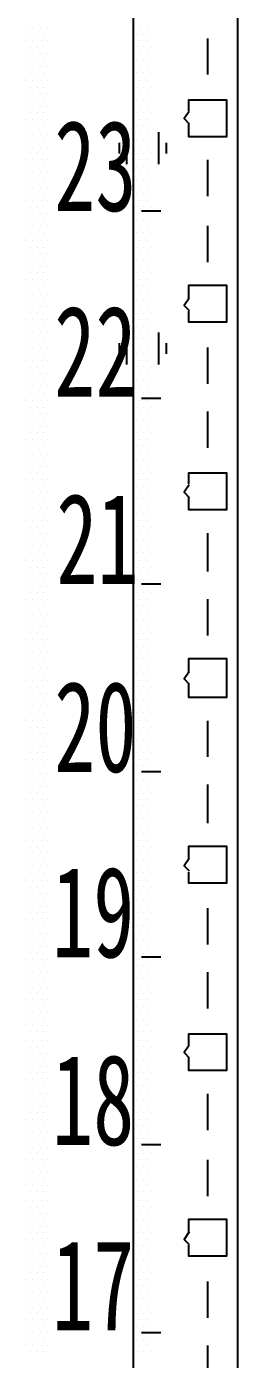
# Model space of a CAD drawing. Header units: metres. Extents: x 17 to 1264, y 17 to 859.
# Drawn here: x 160.3 to 174.5, y 298.6 to 388.6 of the extents above; entities that cross this region are included whole.
import ezdxf

# ---------------------------------------------------------------- set-up
doc = ezdxf.new("R2010")
doc.units = ezdxf.units.M
for name, color, linetype in [('LINES', 7, 'Continuous'), ('POLYLINES', 4, 'Continuous'), ('TEXTS', 3, 'Continuous')]:
    doc.layers.add(name, color=color, linetype=linetype)

msp = doc.modelspace()

# ---------------------------------------------------------------- linework, layer by layer
at = {"layer": 'LINES'}
for p, q in [((160.27, 388.51), (160.27, 388.51)), ((160.55, 388.08), (160.55, 388.08)), ((160.7, 388.51), (160.7, 388.51)), ((160.99, 388.08), (160.99, 388.08)), ((161.27, 388.51), (161.27, 388.51)), ((161.42, 388.08), (161.42, 388.08)), ((161.71, 388.51), (161.71, 388.51)), ((167.47, 388.51), (167.47, 388.51)), ((167.75, 388.08), (167.75, 388.08)), ((167.9, 388.51), (167.9, 388.51)), ((168.19, 388.08), (168.19, 388.08)), ((168.47, 388.51), (168.47, 388.51)), ((168.62, 388.08), (168.62, 388.08)), ((160.27, 387.65), (160.27, 387.65)), ((160.55, 387.22), (160.55, 387.22)), ((160.7, 387.65), (160.7, 387.65)), ((160.99, 387.22), (160.99, 387.22)), ((161.27, 387.65), (161.27, 387.65)), ((161.42, 387.22), (161.42, 387.22)), ((161.71, 387.65), (161.71, 387.65)), ((167.47, 387.65), (167.47, 387.65)), ((167.75, 387.22), (167.75, 387.22)), ((167.9, 387.65), (167.9, 387.65)), ((168.19, 387.22), (168.19, 387.22)), ((168.47, 387.65), (168.47, 387.65)), ((168.62, 387.22), (168.62, 387.22)), ((172.51, 387.79), (172.51, 385.34)), ((160.27, 386.78), (160.27, 386.78)), ((160.55, 386.35), (160.55, 386.35)), ((160.7, 386.78), (160.7, 386.78)), ((160.99, 386.35), (160.99, 386.35)), ((161.27, 386.78), (161.27, 386.78)), ((161.42, 386.35), (161.42, 386.35)), ((161.71, 386.78), (161.71, 386.78)), ((167.47, 386.78), (167.47, 386.78)), ((167.75, 386.35), (167.75, 386.35)), ((167.9, 386.78), (167.9, 386.78)), ((168.19, 386.35), (168.19, 386.35)), ((168.47, 386.78), (168.47, 386.78)), ((168.62, 386.35), (168.62, 386.35)), ((160.27, 385.92), (160.27, 385.92)), ((160.55, 385.49), (160.55, 385.49)), ((160.7, 385.92), (160.7, 385.92)), ((160.99, 385.49), (160.99, 385.49)), ((161.27, 385.92), (161.27, 385.92)), ((161.42, 385.49), (161.42, 385.49)), ((161.71, 385.92), (161.71, 385.92)), ((167.47, 385.92), (167.47, 385.92)), ((167.75, 385.49), (167.75, 385.49)), ((167.9, 385.92), (167.9, 385.92)), ((168.19, 385.49), (168.19, 385.49)), ((168.47, 385.92), (168.47, 385.92)), ((168.62, 385.49), (168.62, 385.49)), ((160.27, 384.91), (160.27, 384.91)), ((160.55, 384.48), (160.55, 384.48)), ((160.7, 384.91), (160.7, 384.91)), ((160.99, 384.48), (160.99, 384.48)), ((161.27, 384.91), (161.27, 384.91)), ((161.42, 384.48), (161.42, 384.48)), ((161.71, 384.91), (161.71, 384.91)), ((167.47, 384.91), (167.47, 384.91)), ((167.75, 384.48), (167.75, 384.48)), ((167.9, 384.91), (167.9, 384.91)), ((168.19, 384.48), (168.19, 384.48)), ((168.47, 384.91), (168.47, 384.91)), ((168.62, 384.48), (168.62, 384.48)), ((160.27, 384.05), (160.27, 384.05)), ((160.55, 383.62), (160.55, 383.62)), ((160.7, 384.05), (160.7, 384.05)), ((160.99, 383.62), (160.99, 383.62)), ((161.27, 384.05), (161.27, 384.05)), ((161.42, 383.62), (161.42, 383.62)), ((161.71, 384.05), (161.71, 384.05)), ((167.47, 384.05), (167.47, 384.05)), ((167.75, 383.62), (167.75, 383.62)), ((167.9, 384.05), (167.9, 384.05)), ((168.19, 383.62), (168.19, 383.62)), ((168.47, 384.05), (168.47, 384.05)), ((168.62, 383.62), (168.62, 383.62)), ((160.27, 383.18), (160.27, 383.18)), ((160.55, 382.75), (160.55, 382.75)), ((160.7, 383.18), (160.7, 383.18)), ((160.99, 382.75), (160.99, 382.75)), ((161.27, 383.18), (161.27, 383.18)), ((161.42, 382.75), (161.42, 382.75)), ((161.71, 383.18), (161.71, 383.18)), ((167.47, 383.18), (167.47, 383.18)), ((167.75, 382.75), (167.75, 382.75)), ((167.9, 383.18), (167.9, 383.18)), ((168.19, 382.75), (168.19, 382.75)), ((168.47, 383.18), (168.47, 383.18)), ((168.62, 382.75), (168.62, 382.75)), ((160.27, 382.32), (160.27, 382.32)), ((160.55, 381.89), (160.55, 381.89)), ((160.7, 382.32), (160.7, 382.32)), ((160.99, 381.89), (160.99, 381.89)), ((161.27, 382.32), (161.27, 382.32)), ((161.42, 381.89), (161.42, 381.89)), ((161.71, 382.32), (161.71, 382.32)), ((167.47, 382.32), (167.47, 382.32)), ((167.75, 381.89), (167.75, 381.89)), ((167.9, 382.32), (167.9, 382.32)), ((168.19, 381.89), (168.19, 381.89)), ((168.47, 382.32), (168.47, 382.32)), ((168.62, 381.89), (168.62, 381.89)), ((160.27, 381.31), (160.27, 381.31)), ((160.55, 380.88), (160.55, 380.88)), ((160.7, 381.31), (160.7, 381.31)), ((160.99, 380.88), (160.99, 380.88)), ((161.27, 381.31), (161.27, 381.31)), ((161.42, 380.88), (161.42, 380.88)), ((161.71, 381.31), (161.71, 381.31)), ((166.53, 380.74), (166.53, 380.02)), ((167.03, 381.46), (167.03, 379.3)), ((167.47, 381.31), (167.47, 381.31)), ((167.75, 380.88), (167.75, 380.88)), ((167.9, 381.31), (167.9, 381.31)), ((168.19, 380.88), (168.19, 380.88)), ((168.47, 381.31), (168.47, 381.31)), ((168.62, 380.88), (168.62, 380.88)), ((169.19, 381.46), (169.19, 379.3)), ((169.7, 380.74), (169.7, 380.02)), ((160.27, 380.45), (160.27, 380.45)), ((160.55, 380.02), (160.55, 380.02)), ((160.7, 380.45), (160.7, 380.45)), ((160.99, 380.02), (160.99, 380.02)), ((161.27, 380.45), (161.27, 380.45)), ((161.42, 380.02), (161.42, 380.02)), ((161.71, 380.45), (161.71, 380.45)), ((167.47, 380.45), (167.47, 380.45)), ((167.75, 380.02), (167.75, 380.02)), ((167.9, 380.45), (167.9, 380.45)), ((168.19, 380.02), (168.19, 380.02)), ((168.47, 380.45), (168.47, 380.45)), ((168.62, 380.02), (168.62, 380.02)), ((160.27, 379.58), (160.27, 379.58)), ((160.55, 379.15), (160.55, 379.15)), ((160.7, 379.58), (160.7, 379.58)), ((160.99, 379.15), (160.99, 379.15)), ((161.27, 379.58), (161.27, 379.58)), ((161.42, 379.15), (161.42, 379.15)), ((161.71, 379.58), (161.71, 379.58)), ((167.47, 379.58), (167.47, 379.58)), ((167.75, 379.15), (167.75, 379.15)), ((167.9, 379.58), (167.9, 379.58)), ((168.19, 379.15), (168.19, 379.15)), ((168.47, 379.58), (168.47, 379.58)), ((168.62, 379.15), (168.62, 379.15)), ((172.51, 379.58), (172.51, 377.14)), ((160.27, 378.72), (160.27, 378.72)), ((160.55, 378.29), (160.55, 378.29)), ((160.7, 378.72), (160.7, 378.72)), ((160.99, 378.29), (160.99, 378.29)), ((161.27, 378.72), (161.27, 378.72)), ((161.42, 378.29), (161.42, 378.29)), ((161.71, 378.72), (161.71, 378.72)), ((167.47, 378.72), (167.47, 378.72)), ((167.75, 378.29), (167.75, 378.29)), ((167.9, 378.72), (167.9, 378.72)), ((168.19, 378.29), (168.19, 378.29)), ((168.47, 378.72), (168.47, 378.72)), ((168.62, 378.29), (168.62, 378.29)), ((160.27, 377.71), (160.27, 377.71)), ((160.55, 377.28), (160.55, 377.28)), ((160.7, 377.71), (160.7, 377.71)), ((160.99, 377.28), (160.99, 377.28)), ((161.27, 377.71), (161.27, 377.71)), ((161.42, 377.28), (161.42, 377.28)), ((161.71, 377.71), (161.71, 377.71)), ((167.47, 377.71), (167.47, 377.71)), ((167.75, 377.28), (167.75, 377.28)), ((167.9, 377.71), (167.9, 377.71)), ((168.19, 377.28), (168.19, 377.28)), ((168.47, 377.71), (168.47, 377.71)), ((168.62, 377.28), (168.62, 377.28)), ((160.27, 376.85), (160.27, 376.85)), ((160.55, 376.42), (160.55, 376.42)), ((160.7, 376.85), (160.7, 376.85)), ((160.99, 376.42), (160.99, 376.42)), ((161.27, 376.85), (161.27, 376.85)), ((161.42, 376.42), (161.42, 376.42)), ((161.71, 376.85), (161.71, 376.85)), ((167.47, 376.85), (167.47, 376.85)), ((167.75, 376.42), (167.75, 376.42)), ((167.9, 376.85), (167.9, 376.85)), ((168.19, 376.42), (168.19, 376.42)), ((168.47, 376.85), (168.47, 376.85)), ((168.62, 376.42), (168.62, 376.42)), ((160.27, 375.98), (160.27, 375.98)), ((160.55, 375.55), (160.55, 375.55)), ((160.7, 375.98), (160.7, 375.98)), ((160.99, 375.55), (160.99, 375.55)), ((161.27, 375.98), (161.27, 375.98)), ((161.42, 375.55), (161.42, 375.55)), ((161.71, 375.98), (161.71, 375.98)), ((167.47, 375.98), (167.47, 375.98)), ((167.75, 375.55), (167.75, 375.55)), ((167.9, 375.98), (167.9, 375.98)), ((169.34, 376.13), (168.04, 376.13)), ((168.19, 375.55), (168.19, 375.55)), ((168.47, 375.98), (168.47, 375.98)), ((168.62, 375.55), (168.62, 375.55)), ((160.27, 375.12), (160.27, 375.12)), ((160.55, 374.69), (160.55, 374.69)), ((160.7, 375.12), (160.7, 375.12)), ((160.99, 374.69), (160.99, 374.69)), ((161.27, 375.12), (161.27, 375.12)), ((161.42, 374.69), (161.42, 374.69)), ((161.71, 375.12), (161.71, 375.12)), ((167.47, 375.12), (167.47, 375.12)), ((167.75, 374.69), (167.75, 374.69)), ((167.9, 375.12), (167.9, 375.12)), ((168.19, 374.69), (168.19, 374.69)), ((168.47, 375.12), (168.47, 375.12)), ((168.62, 374.69), (168.62, 374.69)), ((172.51, 375.12), (172.51, 372.67)), ((160.27, 374.11), (160.27, 374.11)), ((160.55, 373.68), (160.55, 373.68)), ((160.7, 374.11), (160.7, 374.11)), ((160.99, 373.68), (160.99, 373.68)), ((161.27, 374.11), (161.27, 374.11)), ((161.42, 373.68), (161.42, 373.68)), ((161.71, 374.11), (161.71, 374.11)), ((167.47, 374.11), (167.47, 374.11)), ((167.75, 373.68), (167.75, 373.68)), ((167.9, 374.11), (167.9, 374.11)), ((168.19, 373.68), (168.19, 373.68)), ((168.47, 374.11), (168.47, 374.11)), ((168.62, 373.68), (168.62, 373.68)), ((160.27, 373.25), (160.27, 373.25)), ((160.55, 372.82), (160.55, 372.82)), ((160.7, 373.25), (160.7, 373.25)), ((160.99, 372.82), (160.99, 372.82)), ((161.27, 373.25), (161.27, 373.25)), ((161.42, 372.82), (161.42, 372.82)), ((161.71, 373.25), (161.71, 373.25)), ((167.47, 373.25), (167.47, 373.25)), ((167.75, 372.82), (167.75, 372.82)), ((167.9, 373.25), (167.9, 373.25)), ((168.19, 372.82), (168.19, 372.82)), ((168.47, 373.25), (168.47, 373.25)), ((168.62, 372.82), (168.62, 372.82)), ((160.27, 372.38), (160.27, 372.38)), ((160.55, 371.95), (160.55, 371.95)), ((160.7, 372.38), (160.7, 372.38)), ((160.99, 371.95), (160.99, 371.95)), ((161.27, 372.38), (161.27, 372.38)), ((161.42, 371.95), (161.42, 371.95)), ((161.71, 372.38), (161.71, 372.38)), ((167.47, 372.38), (167.47, 372.38)), ((167.75, 371.95), (167.75, 371.95)), ((167.9, 372.38), (167.9, 372.38)), ((168.19, 371.95), (168.19, 371.95)), ((168.47, 372.38), (168.47, 372.38)), ((168.62, 371.95), (168.62, 371.95)), ((160.27, 371.52), (160.27, 371.52)), ((160.55, 371.09), (160.55, 371.09)), ((160.7, 371.52), (160.7, 371.52)), ((160.99, 371.09), (160.99, 371.09)), ((161.27, 371.52), (161.27, 371.52)), ((161.42, 371.09), (161.42, 371.09)), ((161.71, 371.52), (161.71, 371.52)), ((167.47, 371.52), (167.47, 371.52)), ((167.75, 371.09), (167.75, 371.09)), ((167.9, 371.52), (167.9, 371.52)), ((168.19, 371.09), (168.19, 371.09)), ((168.47, 371.52), (168.47, 371.52)), ((168.62, 371.09), (168.62, 371.09)), ((160.27, 370.51), (160.27, 370.51)), ((160.55, 370.08), (160.55, 370.08)), ((160.7, 370.51), (160.7, 370.51)), ((160.99, 370.08), (160.99, 370.08)), ((161.27, 370.51), (161.27, 370.51)), ((161.42, 370.08), (161.42, 370.08)), ((161.71, 370.51), (161.71, 370.51)), ((167.47, 370.51), (167.47, 370.51)), ((167.75, 370.08), (167.75, 370.08)), ((167.9, 370.51), (167.9, 370.51)), ((168.19, 370.08), (168.19, 370.08)), ((168.47, 370.51), (168.47, 370.51)), ((168.62, 370.08), (168.62, 370.08)), ((160.27, 369.65), (160.27, 369.65)), ((160.55, 369.22), (160.55, 369.22)), ((160.7, 369.65), (160.7, 369.65)), ((160.99, 369.22), (160.99, 369.22)), ((161.27, 369.65), (161.27, 369.65)), ((161.42, 369.22), (161.42, 369.22)), ((161.71, 369.65), (161.71, 369.65)), ((167.47, 369.65), (167.47, 369.65)), ((167.75, 369.22), (167.75, 369.22)), ((167.9, 369.65), (167.9, 369.65)), ((168.19, 369.22), (168.19, 369.22)), ((168.47, 369.65), (168.47, 369.65)), ((168.62, 369.22), (168.62, 369.22)), ((160.27, 368.78), (160.27, 368.78)), ((160.55, 368.35), (160.55, 368.35)), ((160.7, 368.78), (160.7, 368.78)), ((160.99, 368.35), (160.99, 368.35)), ((161.27, 368.78), (161.27, 368.78)), ((161.42, 368.35), (161.42, 368.35)), ((161.71, 368.78), (161.71, 368.78)), ((167.47, 368.78), (167.47, 368.78)), ((167.75, 368.35), (167.75, 368.35)), ((167.9, 368.78), (167.9, 368.78)), ((168.19, 368.35), (168.19, 368.35)), ((168.47, 368.78), (168.47, 368.78)), ((168.62, 368.35), (168.62, 368.35)), ((160.27, 367.92), (160.27, 367.92)), ((160.55, 367.49), (160.55, 367.49)), ((160.7, 367.92), (160.7, 367.92)), ((160.99, 367.49), (160.99, 367.49)), ((161.27, 367.92), (161.27, 367.92)), ((161.42, 367.49), (161.42, 367.49)), ((161.71, 367.92), (161.71, 367.92)), ((166.53, 367.2), (166.53, 366.48)), ((167.03, 367.92), (167.03, 365.76)), ((167.47, 367.92), (167.47, 367.92)), ((167.75, 367.49), (167.75, 367.49)), ((167.9, 367.92), (167.9, 367.92)), ((168.19, 367.49), (168.19, 367.49)), ((168.47, 367.92), (168.47, 367.92)), ((168.62, 367.49), (168.62, 367.49)), ((169.19, 367.92), (169.19, 365.76)), ((169.7, 367.2), (169.7, 366.48)), ((160.27, 366.91), (160.27, 366.91)), ((160.55, 366.48), (160.55, 366.48)), ((160.7, 366.91), (160.7, 366.91)), ((160.99, 366.48), (160.99, 366.48)), ((161.27, 366.91), (161.27, 366.91)), ((161.42, 366.48), (161.42, 366.48)), ((161.71, 366.91), (161.71, 366.91)), ((167.47, 366.91), (167.47, 366.91)), ((167.75, 366.48), (167.75, 366.48)), ((167.9, 366.91), (167.9, 366.91)), ((168.19, 366.48), (168.19, 366.48)), ((168.47, 366.91), (168.47, 366.91)), ((168.62, 366.48), (168.62, 366.48)), ((172.51, 366.91), (172.51, 364.46)), ((160.27, 366.05), (160.27, 366.05)), ((160.55, 365.62), (160.55, 365.62)), ((160.7, 366.05), (160.7, 366.05)), ((160.99, 365.62), (160.99, 365.62)), ((161.27, 366.05), (161.27, 366.05)), ((161.42, 365.62), (161.42, 365.62)), ((161.71, 366.05), (161.71, 366.05)), ((167.47, 366.05), (167.47, 366.05)), ((167.75, 365.62), (167.75, 365.62)), ((167.9, 366.05), (167.9, 366.05)), ((168.19, 365.62), (168.19, 365.62)), ((168.47, 366.05), (168.47, 366.05)), ((168.62, 365.62), (168.62, 365.62)), ((160.27, 365.18), (160.27, 365.18)), ((160.55, 364.75), (160.55, 364.75)), ((160.7, 365.18), (160.7, 365.18)), ((160.99, 364.75), (160.99, 364.75)), ((161.27, 365.18), (161.27, 365.18)), ((161.42, 364.75), (161.42, 364.75)), ((161.71, 365.18), (161.71, 365.18)), ((167.47, 365.18), (167.47, 365.18)), ((167.75, 364.75), (167.75, 364.75)), ((167.9, 365.18), (167.9, 365.18)), ((168.19, 364.75), (168.19, 364.75)), ((168.47, 365.18), (168.47, 365.18)), ((168.62, 364.75), (168.62, 364.75)), ((160.27, 364.32), (160.27, 364.32)), ((160.55, 363.89), (160.55, 363.89)), ((160.7, 364.32), (160.7, 364.32)), ((160.99, 363.89), (160.99, 363.89)), ((161.27, 364.32), (161.27, 364.32)), ((161.42, 363.89), (161.42, 363.89)), ((161.71, 364.32), (161.71, 364.32)), ((167.47, 364.32), (167.47, 364.32)), ((167.75, 363.89), (167.75, 363.89)), ((167.9, 364.32), (167.9, 364.32)), ((168.19, 363.89), (168.19, 363.89)), ((168.47, 364.32), (168.47, 364.32)), ((168.62, 363.89), (168.62, 363.89)), ((160.27, 363.31), (160.27, 363.31)), ((160.55, 362.88), (160.55, 362.88)), ((160.7, 363.31), (160.7, 363.31)), ((160.99, 362.88), (160.99, 362.88)), ((161.27, 363.31), (161.27, 363.31)), ((161.42, 362.88), (161.42, 362.88)), ((161.71, 363.31), (161.71, 363.31)), ((167.47, 363.31), (167.47, 363.31)), ((167.75, 362.88), (167.75, 362.88)), ((167.9, 363.31), (167.9, 363.31)), ((169.34, 363.46), (168.04, 363.46)), ((168.19, 362.88), (168.19, 362.88)), ((168.47, 363.31), (168.47, 363.31)), ((168.62, 362.88), (168.62, 362.88)), ((160.27, 362.45), (160.27, 362.45)), ((160.55, 362.02), (160.55, 362.02)), ((160.7, 362.45), (160.7, 362.45)), ((160.99, 362.02), (160.99, 362.02)), ((161.27, 362.45), (161.27, 362.45)), ((161.42, 362.02), (161.42, 362.02)), ((161.71, 362.45), (161.71, 362.45)), ((167.47, 362.45), (167.47, 362.45)), ((167.75, 362.02), (167.75, 362.02)), ((167.9, 362.45), (167.9, 362.45)), ((168.19, 362.02), (168.19, 362.02)), ((168.47, 362.45), (168.47, 362.45)), ((168.62, 362.02), (168.62, 362.02)), ((172.51, 362.59), (172.51, 360.14)), ((160.27, 361.58), (160.27, 361.58)), ((160.55, 361.15), (160.55, 361.15)), ((160.7, 361.58), (160.7, 361.58)), ((160.99, 361.15), (160.99, 361.15)), ((161.27, 361.58), (161.27, 361.58)), ((161.42, 361.15), (161.42, 361.15)), ((161.71, 361.58), (161.71, 361.58)), ((167.47, 361.58), (167.47, 361.58)), ((167.75, 361.15), (167.75, 361.15)), ((167.9, 361.58), (167.9, 361.58)), ((168.19, 361.15), (168.19, 361.15)), ((168.47, 361.58), (168.47, 361.58)), ((168.62, 361.15), (168.62, 361.15)), ((160.27, 360.72), (160.27, 360.72)), ((160.55, 360.29), (160.55, 360.29)), ((160.7, 360.72), (160.7, 360.72)), ((160.99, 360.29), (160.99, 360.29)), ((161.27, 360.72), (161.27, 360.72)), ((161.42, 360.29), (161.42, 360.29)), ((161.71, 360.72), (161.71, 360.72)), ((167.47, 360.72), (167.47, 360.72)), ((167.75, 360.29), (167.75, 360.29)), ((167.9, 360.72), (167.9, 360.72)), ((168.19, 360.29), (168.19, 360.29)), ((168.47, 360.72), (168.47, 360.72)), ((168.62, 360.29), (168.62, 360.29)), ((160.27, 359.71), (160.27, 359.71)), ((160.55, 359.28), (160.55, 359.28)), ((160.7, 359.71), (160.7, 359.71)), ((160.99, 359.28), (160.99, 359.28)), ((161.27, 359.71), (161.27, 359.71)), ((161.42, 359.28), (161.42, 359.28)), ((161.71, 359.71), (161.71, 359.71)), ((167.47, 359.71), (167.47, 359.71)), ((167.75, 359.28), (167.75, 359.28)), ((167.9, 359.71), (167.9, 359.71)), ((168.19, 359.28), (168.19, 359.28)), ((168.47, 359.71), (168.47, 359.71)), ((168.62, 359.28), (168.62, 359.28)), ((160.27, 358.85), (160.27, 358.85)), ((160.55, 358.42), (160.55, 358.42)), ((160.7, 358.85), (160.7, 358.85)), ((160.99, 358.42), (160.99, 358.42)), ((161.27, 358.85), (161.27, 358.85)), ((161.42, 358.42), (161.42, 358.42)), ((161.71, 358.85), (161.71, 358.85)), ((167.47, 358.85), (167.47, 358.85)), ((167.75, 358.42), (167.75, 358.42)), ((167.9, 358.85), (167.9, 358.85)), ((168.19, 358.42), (168.19, 358.42)), ((168.47, 358.85), (168.47, 358.85)), ((168.62, 358.42), (168.62, 358.42)), ((160.27, 357.98), (160.27, 357.98)), ((160.55, 357.55), (160.55, 357.55)), ((160.7, 357.98), (160.7, 357.98)), ((160.99, 357.55), (160.99, 357.55)), ((161.27, 357.98), (161.27, 357.98)), ((161.42, 357.55), (161.42, 357.55)), ((161.71, 357.98), (161.71, 357.98)), ((167.47, 357.98), (167.47, 357.98)), ((167.75, 357.55), (167.75, 357.55)), ((167.9, 357.98), (167.9, 357.98)), ((168.19, 357.55), (168.19, 357.55)), ((168.47, 357.98), (168.47, 357.98)), ((168.62, 357.55), (168.62, 357.55)), ((160.27, 357.12), (160.27, 357.12)), ((160.55, 356.69), (160.55, 356.69)), ((160.7, 357.12), (160.7, 357.12)), ((160.99, 356.69), (160.99, 356.69)), ((161.27, 357.12), (161.27, 357.12)), ((161.42, 356.69), (161.42, 356.69)), ((161.71, 357.12), (161.71, 357.12)), ((167.47, 357.12), (167.47, 357.12)), ((167.75, 356.69), (167.75, 356.69)), ((167.9, 357.12), (167.9, 357.12)), ((168.19, 356.69), (168.19, 356.69)), ((168.47, 357.12), (168.47, 357.12)), ((168.62, 356.69), (168.62, 356.69)), ((160.27, 356.11), (160.27, 356.11)), ((160.55, 355.68), (160.55, 355.68)), ((160.7, 356.11), (160.7, 356.11)), ((160.99, 355.68), (160.99, 355.68)), ((161.27, 356.11), (161.27, 356.11)), ((161.42, 355.68), (161.42, 355.68)), ((161.71, 356.11), (161.71, 356.11)), ((167.47, 356.11), (167.47, 356.11)), ((167.75, 355.68), (167.75, 355.68)), ((167.9, 356.11), (167.9, 356.11)), ((168.19, 355.68), (168.19, 355.68)), ((168.47, 356.11), (168.47, 356.11)), ((168.62, 355.68), (168.62, 355.68)), ((160.27, 355.25), (160.27, 355.25)), ((160.55, 354.82), (160.55, 354.82)), ((160.7, 355.25), (160.7, 355.25)), ((160.99, 354.82), (160.99, 354.82)), ((161.27, 355.25), (161.27, 355.25)), ((161.42, 354.82), (161.42, 354.82)), ((161.71, 355.25), (161.71, 355.25)), ((167.47, 355.25), (167.47, 355.25)), ((167.75, 354.82), (167.75, 354.82)), ((167.9, 355.25), (167.9, 355.25)), ((168.19, 354.82), (168.19, 354.82)), ((168.47, 355.25), (168.47, 355.25)), ((168.62, 354.82), (168.62, 354.82)), ((160.27, 354.38), (160.27, 354.38)), ((160.55, 353.95), (160.55, 353.95)), ((160.7, 354.38), (160.7, 354.38)), ((160.99, 353.95), (160.99, 353.95)), ((161.27, 354.38), (161.27, 354.38)), ((161.42, 353.95), (161.42, 353.95)), ((161.71, 354.38), (161.71, 354.38)), ((167.47, 354.38), (167.47, 354.38)), ((167.75, 353.95), (167.75, 353.95)), ((167.9, 354.38), (167.9, 354.38)), ((168.19, 353.95), (168.19, 353.95)), ((168.47, 354.38), (168.47, 354.38)), ((168.62, 353.95), (168.62, 353.95)), ((172.51, 354.38), (172.51, 351.79)), ((160.27, 353.52), (160.27, 353.52)), ((160.55, 353.09), (160.55, 353.09)), ((160.7, 353.52), (160.7, 353.52)), ((160.99, 353.09), (160.99, 353.09)), ((161.27, 353.52), (161.27, 353.52)), ((161.42, 353.09), (161.42, 353.09)), ((161.71, 353.52), (161.71, 353.52)), ((167.47, 353.52), (167.47, 353.52)), ((167.75, 353.09), (167.75, 353.09)), ((167.9, 353.52), (167.9, 353.52)), ((168.19, 353.09), (168.19, 353.09)), ((168.47, 353.52), (168.47, 353.52)), ((168.62, 353.09), (168.62, 353.09)), ((160.27, 352.51), (160.27, 352.51)), ((160.55, 352.08), (160.55, 352.08)), ((160.7, 352.51), (160.7, 352.51)), ((160.99, 352.08), (160.99, 352.08)), ((161.27, 352.51), (161.27, 352.51)), ((161.42, 352.08), (161.42, 352.08)), ((161.71, 352.51), (161.71, 352.51)), ((167.47, 352.51), (167.47, 352.51)), ((167.75, 352.08), (167.75, 352.08)), ((167.9, 352.51), (167.9, 352.51)), ((168.19, 352.08), (168.19, 352.08)), ((168.47, 352.51), (168.47, 352.51)), ((168.62, 352.08), (168.62, 352.08)), ((160.27, 351.65), (160.27, 351.65)), ((160.55, 351.22), (160.55, 351.22)), ((160.7, 351.65), (160.7, 351.65)), ((160.99, 351.22), (160.99, 351.22)), ((161.27, 351.65), (161.27, 351.65)), ((161.42, 351.22), (161.42, 351.22)), ((161.71, 351.65), (161.71, 351.65)), ((167.47, 351.65), (167.47, 351.65)), ((167.75, 351.22), (167.75, 351.22)), ((167.9, 351.65), (167.9, 351.65)), ((168.19, 351.22), (168.19, 351.22)), ((168.47, 351.65), (168.47, 351.65)), ((168.62, 351.22), (168.62, 351.22)), ((160.27, 350.78), (160.27, 350.78)), ((160.55, 350.35), (160.55, 350.35)), ((160.7, 350.78), (160.7, 350.78)), ((160.99, 350.35), (160.99, 350.35)), ((161.27, 350.78), (161.27, 350.78)), ((161.42, 350.35), (161.42, 350.35)), ((161.71, 350.78), (161.71, 350.78)), ((167.47, 350.78), (167.47, 350.78)), ((167.75, 350.35), (167.75, 350.35)), ((167.9, 350.78), (167.9, 350.78)), ((169.34, 350.93), (168.04, 350.93)), ((168.19, 350.35), (168.19, 350.35)), ((168.47, 350.78), (168.47, 350.78)), ((168.62, 350.35), (168.62, 350.35)), ((160.27, 349.92), (160.27, 349.92)), ((160.55, 349.49), (160.55, 349.49)), ((160.7, 349.92), (160.7, 349.92)), ((160.99, 349.49), (160.99, 349.49)), ((161.27, 349.92), (161.27, 349.92)), ((161.42, 349.49), (161.42, 349.49)), ((161.71, 349.92), (161.71, 349.92)), ((167.47, 349.92), (167.47, 349.92)), ((167.75, 349.49), (167.75, 349.49)), ((167.9, 349.92), (167.9, 349.92)), ((168.19, 349.49), (168.19, 349.49)), ((168.47, 349.92), (168.47, 349.92)), ((168.62, 349.49), (168.62, 349.49)), ((172.51, 349.92), (172.51, 347.47)), ((160.27, 348.91), (160.27, 348.91)), ((160.55, 348.48), (160.55, 348.48)), ((160.7, 348.91), (160.7, 348.91)), ((160.99, 348.48), (160.99, 348.48)), ((161.27, 348.91), (161.27, 348.91)), ((161.42, 348.48), (161.42, 348.48)), ((161.71, 348.91), (161.71, 348.91)), ((167.47, 348.91), (167.47, 348.91)), ((167.75, 348.48), (167.75, 348.48)), ((167.9, 348.91), (167.9, 348.91)), ((168.19, 348.48), (168.19, 348.48)), ((168.47, 348.91), (168.47, 348.91)), ((168.62, 348.48), (168.62, 348.48)), ((160.27, 348.05), (160.27, 348.05)), ((160.55, 347.62), (160.55, 347.62)), ((160.7, 348.05), (160.7, 348.05)), ((160.99, 347.62), (160.99, 347.62)), ((161.27, 348.05), (161.27, 348.05)), ((161.42, 347.62), (161.42, 347.62)), ((161.71, 348.05), (161.71, 348.05)), ((167.47, 348.05), (167.47, 348.05)), ((167.75, 347.62), (167.75, 347.62)), ((167.9, 348.05), (167.9, 348.05)), ((168.19, 347.62), (168.19, 347.62)), ((168.47, 348.05), (168.47, 348.05)), ((168.62, 347.62), (168.62, 347.62)), ((160.27, 347.18), (160.27, 347.18)), ((160.55, 346.75), (160.55, 346.75)), ((160.7, 347.18), (160.7, 347.18)), ((160.99, 346.75), (160.99, 346.75)), ((161.27, 347.18), (161.27, 347.18)), ((161.42, 346.75), (161.42, 346.75)), ((161.71, 347.18), (161.71, 347.18)), ((167.47, 347.18), (167.47, 347.18)), ((167.75, 346.75), (167.75, 346.75)), ((167.9, 347.18), (167.9, 347.18)), ((168.19, 346.75), (168.19, 346.75)), ((168.47, 347.18), (168.47, 347.18)), ((168.62, 346.75), (168.62, 346.75)), ((160.27, 346.32), (160.27, 346.32)), ((160.55, 345.89), (160.55, 345.89)), ((160.7, 346.32), (160.7, 346.32)), ((160.99, 345.89), (160.99, 345.89)), ((161.27, 346.32), (161.27, 346.32)), ((161.42, 345.89), (161.42, 345.89)), ((161.71, 346.32), (161.71, 346.32)), ((167.47, 346.32), (167.47, 346.32)), ((167.75, 345.89), (167.75, 345.89)), ((167.9, 346.32), (167.9, 346.32)), ((168.19, 345.89), (168.19, 345.89)), ((168.47, 346.32), (168.47, 346.32)), ((168.62, 345.89), (168.62, 345.89)), ((160.27, 345.31), (160.27, 345.31)), ((160.55, 344.88), (160.55, 344.88)), ((160.7, 345.31), (160.7, 345.31)), ((160.99, 344.88), (160.99, 344.88)), ((161.27, 345.31), (161.27, 345.31)), ((161.42, 344.88), (161.42, 344.88)), ((161.71, 345.31), (161.71, 345.31)), ((167.47, 345.31), (167.47, 345.31)), ((167.75, 344.88), (167.75, 344.88)), ((167.9, 345.31), (167.9, 345.31)), ((168.19, 344.88), (168.19, 344.88)), ((168.47, 345.31), (168.47, 345.31)), ((168.62, 344.88), (168.62, 344.88)), ((160.27, 344.45), (160.27, 344.45)), ((160.55, 344.02), (160.55, 344.02)), ((160.7, 344.45), (160.7, 344.45)), ((160.99, 344.02), (160.99, 344.02)), ((161.27, 344.45), (161.27, 344.45)), ((161.42, 344.02), (161.42, 344.02)), ((161.71, 344.45), (161.71, 344.45)), ((167.47, 344.45), (167.47, 344.45)), ((167.75, 344.02), (167.75, 344.02)), ((167.9, 344.45), (167.9, 344.45)), ((168.19, 344.02), (168.19, 344.02)), ((168.47, 344.45), (168.47, 344.45)), ((168.62, 344.02), (168.62, 344.02)), ((160.27, 343.58), (160.27, 343.58)), ((160.55, 343.15), (160.55, 343.15)), ((160.7, 343.58), (160.7, 343.58)), ((160.99, 343.15), (160.99, 343.15)), ((161.27, 343.58), (161.27, 343.58)), ((161.42, 343.15), (161.42, 343.15)), ((161.71, 343.58), (161.71, 343.58)), ((167.47, 343.58), (167.47, 343.58)), ((167.75, 343.15), (167.75, 343.15)), ((167.9, 343.58), (167.9, 343.58)), ((168.19, 343.15), (168.19, 343.15)), ((168.47, 343.58), (168.47, 343.58)), ((168.62, 343.15), (168.62, 343.15)), ((160.27, 342.72), (160.27, 342.72)), ((160.55, 342.29), (160.55, 342.29)), ((160.7, 342.72), (160.7, 342.72)), ((160.99, 342.29), (160.99, 342.29)), ((161.27, 342.72), (161.27, 342.72)), ((161.42, 342.29), (161.42, 342.29)), ((161.71, 342.72), (161.71, 342.72)), ((167.47, 342.72), (167.47, 342.72)), ((167.75, 342.29), (167.75, 342.29)), ((167.9, 342.72), (167.9, 342.72)), ((168.19, 342.29), (168.19, 342.29)), ((168.47, 342.72), (168.47, 342.72)), ((168.62, 342.29), (168.62, 342.29)), ((160.27, 341.71), (160.27, 341.71)), ((160.55, 341.28), (160.55, 341.28)), ((160.7, 341.71), (160.7, 341.71)), ((160.99, 341.28), (160.99, 341.28)), ((161.27, 341.71), (161.27, 341.71)), ((161.42, 341.28), (161.42, 341.28)), ((161.71, 341.71), (161.71, 341.71)), ((167.47, 341.71), (167.47, 341.71)), ((167.75, 341.28), (167.75, 341.28)), ((167.9, 341.71), (167.9, 341.71)), ((168.19, 341.28), (168.19, 341.28)), ((168.47, 341.71), (168.47, 341.71)), ((168.62, 341.28), (168.62, 341.28)), ((172.51, 341.71), (172.51, 339.26)), ((160.27, 340.85), (160.27, 340.85)), ((160.55, 340.42), (160.55, 340.42)), ((160.7, 340.85), (160.7, 340.85)), ((160.99, 340.42), (160.99, 340.42)), ((161.27, 340.85), (161.27, 340.85)), ((161.42, 340.42), (161.42, 340.42)), ((161.71, 340.85), (161.71, 340.85)), ((167.47, 340.85), (167.47, 340.85)), ((167.75, 340.42), (167.75, 340.42)), ((167.9, 340.85), (167.9, 340.85)), ((168.19, 340.42), (168.19, 340.42)), ((168.47, 340.85), (168.47, 340.85)), ((168.62, 340.42), (168.62, 340.42)), ((160.27, 339.98), (160.27, 339.98)), ((160.55, 339.55), (160.55, 339.55)), ((160.7, 339.98), (160.7, 339.98)), ((160.99, 339.55), (160.99, 339.55)), ((161.27, 339.98), (161.27, 339.98)), ((161.42, 339.55), (161.42, 339.55)), ((161.71, 339.98), (161.71, 339.98)), ((167.47, 339.98), (167.47, 339.98)), ((167.75, 339.55), (167.75, 339.55)), ((167.9, 339.98), (167.9, 339.98)), ((168.19, 339.55), (168.19, 339.55)), ((168.47, 339.98), (168.47, 339.98)), ((168.62, 339.55), (168.62, 339.55)), ((160.27, 339.12), (160.27, 339.12)), ((160.55, 338.69), (160.55, 338.69)), ((160.7, 339.12), (160.7, 339.12)), ((160.99, 338.69), (160.99, 338.69)), ((161.27, 339.12), (161.27, 339.12)), ((161.42, 338.69), (161.42, 338.69)), ((161.71, 339.12), (161.71, 339.12)), ((167.47, 339.12), (167.47, 339.12)), ((167.75, 338.69), (167.75, 338.69)), ((167.9, 339.12), (167.9, 339.12)), ((168.19, 338.69), (168.19, 338.69)), ((168.47, 339.12), (168.47, 339.12)), ((168.62, 338.69), (168.62, 338.69)), ((160.27, 338.11), (160.27, 338.11)), ((160.55, 337.68), (160.55, 337.68)), ((160.7, 338.11), (160.7, 338.11)), ((160.99, 337.68), (160.99, 337.68)), ((161.27, 338.11), (161.27, 338.11)), ((161.42, 337.68), (161.42, 337.68)), ((161.71, 338.11), (161.71, 338.11)), ((167.47, 338.11), (167.47, 338.11)), ((167.75, 337.68), (167.75, 337.68)), ((167.9, 338.11), (167.9, 338.11)), ((169.34, 338.26), (168.04, 338.26)), ((168.19, 337.68), (168.19, 337.68)), ((168.47, 338.11), (168.47, 338.11)), ((168.62, 337.68), (168.62, 337.68)), ((160.27, 337.25), (160.27, 337.25)), ((160.55, 336.82), (160.55, 336.82)), ((160.7, 337.25), (160.7, 337.25)), ((160.99, 336.82), (160.99, 336.82)), ((161.27, 337.25), (161.27, 337.25)), ((161.42, 336.82), (161.42, 336.82)), ((161.71, 337.25), (161.71, 337.25)), ((167.47, 337.25), (167.47, 337.25)), ((167.75, 336.82), (167.75, 336.82)), ((167.9, 337.25), (167.9, 337.25)), ((168.19, 336.82), (168.19, 336.82)), ((168.47, 337.25), (168.47, 337.25)), ((168.62, 336.82), (168.62, 336.82)), ((172.51, 337.39), (172.51, 334.8)), ((160.27, 336.38), (160.27, 336.38)), ((160.55, 335.95), (160.55, 335.95)), ((160.7, 336.38), (160.7, 336.38)), ((160.99, 335.95), (160.99, 335.95)), ((161.27, 336.38), (161.27, 336.38)), ((161.42, 335.95), (161.42, 335.95)), ((161.71, 336.38), (161.71, 336.38)), ((167.47, 336.38), (167.47, 336.38)), ((167.75, 335.95), (167.75, 335.95)), ((167.9, 336.38), (167.9, 336.38)), ((168.19, 335.95), (168.19, 335.95)), ((168.47, 336.38), (168.47, 336.38)), ((168.62, 335.95), (168.62, 335.95)), ((160.27, 335.52), (160.27, 335.52)), ((160.55, 335.09), (160.55, 335.09)), ((160.7, 335.52), (160.7, 335.52)), ((160.99, 335.09), (160.99, 335.09)), ((161.27, 335.52), (161.27, 335.52)), ((161.42, 335.09), (161.42, 335.09)), ((161.71, 335.52), (161.71, 335.52)), ((167.47, 335.52), (167.47, 335.52)), ((167.75, 335.09), (167.75, 335.09)), ((167.9, 335.52), (167.9, 335.52)), ((168.19, 335.09), (168.19, 335.09)), ((168.47, 335.52), (168.47, 335.52)), ((168.62, 335.09), (168.62, 335.09)), ((160.27, 334.51), (160.27, 334.51)), ((160.55, 334.08), (160.55, 334.08)), ((160.7, 334.51), (160.7, 334.51)), ((160.99, 334.08), (160.99, 334.08)), ((161.27, 334.51), (161.27, 334.51)), ((161.42, 334.08), (161.42, 334.08)), ((161.71, 334.51), (161.71, 334.51)), ((167.47, 334.51), (167.47, 334.51)), ((167.75, 334.08), (167.75, 334.08)), ((167.9, 334.51), (167.9, 334.51)), ((168.19, 334.08), (168.19, 334.08)), ((168.47, 334.51), (168.47, 334.51)), ((168.62, 334.08), (168.62, 334.08)), ((160.27, 333.65), (160.27, 333.65)), ((160.55, 333.22), (160.55, 333.22)), ((160.7, 333.65), (160.7, 333.65)), ((160.99, 333.22), (160.99, 333.22)), ((161.27, 333.65), (161.27, 333.65)), ((161.42, 333.22), (161.42, 333.22)), ((161.71, 333.65), (161.71, 333.65)), ((167.47, 333.65), (167.47, 333.65)), ((167.75, 333.22), (167.75, 333.22)), ((167.9, 333.65), (167.9, 333.65)), ((168.19, 333.22), (168.19, 333.22)), ((168.47, 333.65), (168.47, 333.65)), ((168.62, 333.22), (168.62, 333.22)), ((160.27, 332.78), (160.27, 332.78)), ((160.55, 332.35), (160.55, 332.35)), ((160.7, 332.78), (160.7, 332.78)), ((160.99, 332.35), (160.99, 332.35)), ((161.27, 332.78), (161.27, 332.78)), ((161.42, 332.35), (161.42, 332.35)), ((161.71, 332.78), (161.71, 332.78)), ((167.47, 332.78), (167.47, 332.78)), ((167.75, 332.35), (167.75, 332.35)), ((167.9, 332.78), (167.9, 332.78)), ((168.19, 332.35), (168.19, 332.35)), ((168.47, 332.78), (168.47, 332.78)), ((168.62, 332.35), (168.62, 332.35)), ((160.27, 331.92), (160.27, 331.92)), ((160.55, 331.49), (160.55, 331.49)), ((160.7, 331.92), (160.7, 331.92)), ((160.99, 331.49), (160.99, 331.49)), ((161.27, 331.92), (161.27, 331.92)), ((161.42, 331.49), (161.42, 331.49)), ((161.71, 331.92), (161.71, 331.92)), ((167.47, 331.92), (167.47, 331.92)), ((167.75, 331.49), (167.75, 331.49)), ((167.9, 331.92), (167.9, 331.92)), ((168.19, 331.49), (168.19, 331.49)), ((168.47, 331.92), (168.47, 331.92)), ((168.62, 331.49), (168.62, 331.49)), ((160.27, 330.91), (160.27, 330.91)), ((160.55, 330.48), (160.55, 330.48)), ((160.7, 330.91), (160.7, 330.91)), ((160.99, 330.48), (160.99, 330.48)), ((161.27, 330.91), (161.27, 330.91)), ((161.42, 330.48), (161.42, 330.48)), ((161.71, 330.91), (161.71, 330.91)), ((167.47, 330.91), (167.47, 330.91)), ((167.75, 330.48), (167.75, 330.48)), ((167.9, 330.91), (167.9, 330.91)), ((168.19, 330.48), (168.19, 330.48)), ((168.47, 330.91), (168.47, 330.91)), ((168.62, 330.48), (168.62, 330.48)), ((160.27, 330.05), (160.27, 330.05)), ((160.55, 329.62), (160.55, 329.62)), ((160.7, 330.05), (160.7, 330.05)), ((160.99, 329.62), (160.99, 329.62)), ((161.27, 330.05), (161.27, 330.05)), ((161.42, 329.62), (161.42, 329.62)), ((161.71, 330.05), (161.71, 330.05)), ((167.47, 330.05), (167.47, 330.05)), ((167.75, 329.62), (167.75, 329.62)), ((167.9, 330.05), (167.9, 330.05)), ((168.19, 329.62), (168.19, 329.62)), ((168.47, 330.05), (168.47, 330.05)), ((168.62, 329.62), (168.62, 329.62)), ((160.27, 329.18), (160.27, 329.18)), ((160.55, 328.75), (160.55, 328.75)), ((160.7, 329.18), (160.7, 329.18)), ((160.99, 328.75), (160.99, 328.75)), ((161.27, 329.18), (161.27, 329.18)), ((161.42, 328.75), (161.42, 328.75)), ((161.71, 329.18), (161.71, 329.18)), ((167.47, 329.18), (167.47, 329.18)), ((167.75, 328.75), (167.75, 328.75)), ((167.9, 329.18), (167.9, 329.18)), ((168.19, 328.75), (168.19, 328.75)), ((168.47, 329.18), (168.47, 329.18)), ((168.62, 328.75), (168.62, 328.75)), ((172.51, 329.04), (172.51, 326.59)), ((160.27, 328.32), (160.27, 328.32)), ((160.55, 327.89), (160.55, 327.89)), ((160.7, 328.32), (160.7, 328.32)), ((160.99, 327.89), (160.99, 327.89)), ((161.27, 328.32), (161.27, 328.32)), ((161.42, 327.89), (161.42, 327.89)), ((161.71, 328.32), (161.71, 328.32)), ((167.47, 328.32), (167.47, 328.32)), ((167.75, 327.89), (167.75, 327.89)), ((167.9, 328.32), (167.9, 328.32)), ((168.19, 327.89), (168.19, 327.89)), ((168.47, 328.32), (168.47, 328.32)), ((168.62, 327.89), (168.62, 327.89)), ((160.27, 327.31), (160.27, 327.31)), ((160.55, 326.88), (160.55, 326.88)), ((160.7, 327.31), (160.7, 327.31)), ((160.99, 326.88), (160.99, 326.88)), ((161.27, 327.31), (161.27, 327.31)), ((161.42, 326.88), (161.42, 326.88)), ((161.71, 327.31), (161.71, 327.31)), ((167.47, 327.31), (167.47, 327.31)), ((167.75, 326.88), (167.75, 326.88)), ((167.9, 327.31), (167.9, 327.31)), ((168.19, 326.88), (168.19, 326.88)), ((168.47, 327.31), (168.47, 327.31)), ((168.62, 326.88), (168.62, 326.88)), ((160.27, 326.45), (160.27, 326.45)), ((160.55, 326.02), (160.55, 326.02)), ((160.7, 326.45), (160.7, 326.45)), ((160.99, 326.02), (160.99, 326.02)), ((161.27, 326.45), (161.27, 326.45)), ((161.42, 326.02), (161.42, 326.02)), ((161.71, 326.45), (161.71, 326.45)), ((167.47, 326.45), (167.47, 326.45)), ((167.75, 326.02), (167.75, 326.02)), ((167.9, 326.45), (167.9, 326.45)), ((168.19, 326.02), (168.19, 326.02)), ((168.47, 326.45), (168.47, 326.45)), ((168.62, 326.02), (168.62, 326.02)), ((160.27, 325.58), (160.27, 325.58)), ((160.55, 325.15), (160.55, 325.15)), ((160.7, 325.58), (160.7, 325.58)), ((160.99, 325.15), (160.99, 325.15)), ((161.27, 325.58), (161.27, 325.58)), ((161.42, 325.15), (161.42, 325.15)), ((161.71, 325.58), (161.71, 325.58)), ((167.47, 325.58), (167.47, 325.58)), ((167.75, 325.15), (167.75, 325.15)), ((167.9, 325.58), (167.9, 325.58)), ((169.34, 325.73), (168.04, 325.73)), ((168.19, 325.15), (168.19, 325.15)), ((168.47, 325.58), (168.47, 325.58)), ((168.62, 325.15), (168.62, 325.15)), ((160.27, 324.72), (160.27, 324.72)), ((160.55, 324.29), (160.55, 324.29)), ((160.7, 324.72), (160.7, 324.72)), ((160.99, 324.29), (160.99, 324.29)), ((161.27, 324.72), (161.27, 324.72)), ((161.42, 324.29), (161.42, 324.29)), ((161.71, 324.72), (161.71, 324.72)), ((167.47, 324.72), (167.47, 324.72)), ((167.75, 324.29), (167.75, 324.29)), ((167.9, 324.72), (167.9, 324.72)), ((168.19, 324.29), (168.19, 324.29)), ((168.47, 324.72), (168.47, 324.72)), ((168.62, 324.29), (168.62, 324.29)), ((172.51, 324.72), (172.51, 322.27)), ((160.27, 323.71), (160.27, 323.71)), ((160.55, 323.28), (160.55, 323.28)), ((160.7, 323.71), (160.7, 323.71)), ((160.99, 323.28), (160.99, 323.28)), ((161.27, 323.71), (161.27, 323.71)), ((161.42, 323.28), (161.42, 323.28)), ((161.71, 323.71), (161.71, 323.71)), ((167.47, 323.71), (167.47, 323.71)), ((167.75, 323.28), (167.75, 323.28)), ((167.9, 323.71), (167.9, 323.71)), ((168.19, 323.28), (168.19, 323.28)), ((168.47, 323.71), (168.47, 323.71)), ((168.62, 323.28), (168.62, 323.28)), ((160.27, 322.85), (160.27, 322.85)), ((160.55, 322.42), (160.55, 322.42)), ((160.7, 322.85), (160.7, 322.85)), ((160.99, 322.42), (160.99, 322.42)), ((161.27, 322.85), (161.27, 322.85)), ((161.42, 322.42), (161.42, 322.42)), ((161.71, 322.85), (161.71, 322.85)), ((167.47, 322.85), (167.47, 322.85)), ((167.75, 322.42), (167.75, 322.42)), ((167.9, 322.85), (167.9, 322.85)), ((168.19, 322.42), (168.19, 322.42)), ((168.47, 322.85), (168.47, 322.85)), ((168.62, 322.42), (168.62, 322.42)), ((160.27, 321.98), (160.27, 321.98)), ((160.55, 321.55), (160.55, 321.55)), ((160.7, 321.98), (160.7, 321.98)), ((160.99, 321.55), (160.99, 321.55)), ((161.27, 321.98), (161.27, 321.98)), ((161.42, 321.55), (161.42, 321.55)), ((161.71, 321.98), (161.71, 321.98)), ((167.47, 321.98), (167.47, 321.98)), ((167.75, 321.55), (167.75, 321.55)), ((167.9, 321.98), (167.9, 321.98)), ((168.19, 321.55), (168.19, 321.55)), ((168.47, 321.98), (168.47, 321.98)), ((168.62, 321.55), (168.62, 321.55)), ((160.27, 321.12), (160.27, 321.12)), ((160.55, 320.69), (160.55, 320.69)), ((160.7, 321.12), (160.7, 321.12)), ((160.99, 320.69), (160.99, 320.69)), ((161.27, 321.12), (161.27, 321.12)), ((161.42, 320.69), (161.42, 320.69)), ((161.71, 321.12), (161.71, 321.12)), ((167.47, 321.12), (167.47, 321.12)), ((167.75, 320.69), (167.75, 320.69)), ((167.9, 321.12), (167.9, 321.12)), ((168.19, 320.69), (168.19, 320.69)), ((168.47, 321.12), (168.47, 321.12)), ((168.62, 320.69), (168.62, 320.69)), ((160.27, 320.11), (160.27, 320.11)), ((160.55, 319.68), (160.55, 319.68)), ((160.7, 320.11), (160.7, 320.11)), ((160.99, 319.68), (160.99, 319.68)), ((161.27, 320.11), (161.27, 320.11)), ((161.42, 319.68), (161.42, 319.68)), ((161.71, 320.11), (161.71, 320.11)), ((167.47, 320.11), (167.47, 320.11)), ((167.75, 319.68), (167.75, 319.68)), ((167.9, 320.11), (167.9, 320.11)), ((168.19, 319.68), (168.19, 319.68)), ((168.47, 320.11), (168.47, 320.11)), ((168.62, 319.68), (168.62, 319.68)), ((160.27, 319.25), (160.27, 319.25)), ((160.55, 318.82), (160.55, 318.82)), ((160.7, 319.25), (160.7, 319.25)), ((160.99, 318.82), (160.99, 318.82)), ((161.27, 319.25), (161.27, 319.25)), ((161.42, 318.82), (161.42, 318.82)), ((161.71, 319.25), (161.71, 319.25)), ((167.47, 319.25), (167.47, 319.25)), ((167.75, 318.82), (167.75, 318.82)), ((167.9, 319.25), (167.9, 319.25)), ((168.19, 318.82), (168.19, 318.82)), ((168.47, 319.25), (168.47, 319.25)), ((168.62, 318.82), (168.62, 318.82)), ((160.27, 318.38), (160.27, 318.38)), ((160.55, 317.95), (160.55, 317.95)), ((160.7, 318.38), (160.7, 318.38)), ((160.99, 317.95), (160.99, 317.95)), ((161.27, 318.38), (161.27, 318.38)), ((161.42, 317.95), (161.42, 317.95)), ((161.71, 318.38), (161.71, 318.38)), ((167.47, 318.38), (167.47, 318.38)), ((167.75, 317.95), (167.75, 317.95)), ((167.9, 318.38), (167.9, 318.38)), ((168.19, 317.95), (168.19, 317.95)), ((168.47, 318.38), (168.47, 318.38)), ((168.62, 317.95), (168.62, 317.95)), ((160.27, 317.52), (160.27, 317.52)), ((160.55, 317.09), (160.55, 317.09)), ((160.7, 317.52), (160.7, 317.52)), ((160.99, 317.09), (160.99, 317.09)), ((161.27, 317.52), (161.27, 317.52)), ((161.42, 317.09), (161.42, 317.09)), ((161.71, 317.52), (161.71, 317.52)), ((167.47, 317.52), (167.47, 317.52)), ((167.75, 317.09), (167.75, 317.09)), ((167.9, 317.52), (167.9, 317.52)), ((168.19, 317.09), (168.19, 317.09)), ((168.47, 317.52), (168.47, 317.52)), ((168.62, 317.09), (168.62, 317.09)), ((160.27, 316.51), (160.27, 316.51)), ((160.55, 316.08), (160.55, 316.08)), ((160.7, 316.51), (160.7, 316.51)), ((160.99, 316.08), (160.99, 316.08)), ((161.27, 316.51), (161.27, 316.51)), ((161.42, 316.08), (161.42, 316.08)), ((161.71, 316.51), (161.71, 316.51)), ((167.47, 316.51), (167.47, 316.51)), ((167.75, 316.08), (167.75, 316.08)), ((167.9, 316.51), (167.9, 316.51)), ((168.19, 316.08), (168.19, 316.08)), ((168.47, 316.51), (168.47, 316.51)), ((168.62, 316.08), (168.62, 316.08)), ((172.51, 316.51), (172.51, 314.06)), ((160.27, 315.65), (160.27, 315.65)), ((160.55, 315.22), (160.55, 315.22)), ((160.7, 315.65), (160.7, 315.65)), ((160.99, 315.22), (160.99, 315.22)), ((161.27, 315.65), (161.27, 315.65)), ((161.42, 315.22), (161.42, 315.22)), ((161.71, 315.65), (161.71, 315.65)), ((167.47, 315.65), (167.47, 315.65)), ((167.75, 315.22), (167.75, 315.22)), ((167.9, 315.65), (167.9, 315.65)), ((168.19, 315.22), (168.19, 315.22)), ((168.47, 315.65), (168.47, 315.65)), ((168.62, 315.22), (168.62, 315.22)), ((160.27, 314.78), (160.27, 314.78)), ((160.55, 314.35), (160.55, 314.35)), ((160.7, 314.78), (160.7, 314.78)), ((160.99, 314.35), (160.99, 314.35)), ((161.27, 314.78), (161.27, 314.78)), ((161.42, 314.35), (161.42, 314.35)), ((161.71, 314.78), (161.71, 314.78)), ((167.47, 314.78), (167.47, 314.78)), ((167.75, 314.35), (167.75, 314.35)), ((167.9, 314.78), (167.9, 314.78)), ((168.19, 314.35), (168.19, 314.35)), ((168.47, 314.78), (168.47, 314.78)), ((168.62, 314.35), (168.62, 314.35)), ((160.27, 313.92), (160.27, 313.92)), ((160.55, 313.49), (160.55, 313.49)), ((160.7, 313.92), (160.7, 313.92)), ((160.99, 313.49), (160.99, 313.49)), ((161.27, 313.92), (161.27, 313.92)), ((161.42, 313.49), (161.42, 313.49)), ((161.71, 313.92), (161.71, 313.92)), ((167.47, 313.92), (167.47, 313.92)), ((167.75, 313.49), (167.75, 313.49)), ((167.9, 313.92), (167.9, 313.92)), ((168.19, 313.49), (168.19, 313.49)), ((168.47, 313.92), (168.47, 313.92)), ((168.62, 313.49), (168.62, 313.49)), ((160.27, 312.91), (160.27, 312.91)), ((160.55, 312.48), (160.55, 312.48)), ((160.7, 312.91), (160.7, 312.91)), ((160.99, 312.48), (160.99, 312.48)), ((161.27, 312.91), (161.27, 312.91)), ((161.42, 312.48), (161.42, 312.48)), ((161.71, 312.91), (161.71, 312.91)), ((167.47, 312.91), (167.47, 312.91)), ((167.75, 312.48), (167.75, 312.48)), ((167.9, 312.91), (167.9, 312.91)), ((169.34, 313.06), (168.04, 313.06)), ((168.19, 312.48), (168.19, 312.48)), ((168.47, 312.91), (168.47, 312.91)), ((168.62, 312.48), (168.62, 312.48)), ((160.27, 312.05), (160.27, 312.05)), ((160.55, 311.62), (160.55, 311.62)), ((160.7, 312.05), (160.7, 312.05)), ((160.99, 311.62), (160.99, 311.62)), ((161.27, 312.05), (161.27, 312.05)), ((161.42, 311.62), (161.42, 311.62)), ((161.71, 312.05), (161.71, 312.05)), ((167.47, 312.05), (167.47, 312.05)), ((167.75, 311.62), (167.75, 311.62)), ((167.9, 312.05), (167.9, 312.05)), ((168.19, 311.62), (168.19, 311.62)), ((168.47, 312.05), (168.47, 312.05)), ((168.62, 311.62), (168.62, 311.62)), ((172.51, 312.05), (172.51, 309.6)), ((160.27, 311.18), (160.27, 311.18)), ((160.55, 310.75), (160.55, 310.75)), ((160.7, 311.18), (160.7, 311.18)), ((160.99, 310.75), (160.99, 310.75)), ((161.27, 311.18), (161.27, 311.18)), ((161.42, 310.75), (161.42, 310.75)), ((161.71, 311.18), (161.71, 311.18)), ((167.47, 311.18), (167.47, 311.18)), ((167.75, 310.75), (167.75, 310.75)), ((167.9, 311.18), (167.9, 311.18)), ((168.19, 310.75), (168.19, 310.75)), ((168.47, 311.18), (168.47, 311.18)), ((168.62, 310.75), (168.62, 310.75)), ((160.27, 310.32), (160.27, 310.32)), ((160.55, 309.89), (160.55, 309.89)), ((160.7, 310.32), (160.7, 310.32)), ((160.99, 309.89), (160.99, 309.89)), ((161.27, 310.32), (161.27, 310.32)), ((161.42, 309.89), (161.42, 309.89)), ((161.71, 310.32), (161.71, 310.32)), ((167.47, 310.32), (167.47, 310.32)), ((167.75, 309.89), (167.75, 309.89)), ((167.9, 310.32), (167.9, 310.32)), ((168.19, 309.89), (168.19, 309.89)), ((168.47, 310.32), (168.47, 310.32)), ((168.62, 309.89), (168.62, 309.89)), ((160.27, 309.31), (160.27, 309.31)), ((160.55, 308.88), (160.55, 308.88)), ((160.7, 309.31), (160.7, 309.31)), ((160.99, 308.88), (160.99, 308.88)), ((161.27, 309.31), (161.27, 309.31)), ((161.42, 308.88), (161.42, 308.88)), ((161.71, 309.31), (161.71, 309.31)), ((167.47, 309.31), (167.47, 309.31)), ((167.75, 308.88), (167.75, 308.88)), ((167.9, 309.31), (167.9, 309.31)), ((168.19, 308.88), (168.19, 308.88)), ((168.47, 309.31), (168.47, 309.31)), ((168.62, 308.88), (168.62, 308.88)), ((160.27, 308.45), (160.27, 308.45)), ((160.55, 308.02), (160.55, 308.02)), ((160.7, 308.45), (160.7, 308.45)), ((160.99, 308.02), (160.99, 308.02)), ((161.27, 308.45), (161.27, 308.45)), ((161.42, 308.02), (161.42, 308.02)), ((161.71, 308.45), (161.71, 308.45)), ((167.47, 308.45), (167.47, 308.45)), ((167.75, 308.02), (167.75, 308.02)), ((167.9, 308.45), (167.9, 308.45)), ((168.19, 308.02), (168.19, 308.02)), ((168.47, 308.45), (168.47, 308.45)), ((168.62, 308.02), (168.62, 308.02)), ((160.27, 307.58), (160.27, 307.58)), ((160.55, 307.15), (160.55, 307.15)), ((160.7, 307.58), (160.7, 307.58)), ((160.99, 307.15), (160.99, 307.15)), ((161.27, 307.58), (161.27, 307.58)), ((161.42, 307.15), (161.42, 307.15)), ((161.71, 307.58), (161.71, 307.58)), ((167.47, 307.58), (167.47, 307.58)), ((167.75, 307.15), (167.75, 307.15)), ((167.9, 307.58), (167.9, 307.58)), ((168.19, 307.15), (168.19, 307.15)), ((168.47, 307.58), (168.47, 307.58)), ((168.62, 307.15), (168.62, 307.15)), ((160.27, 306.72), (160.27, 306.72)), ((160.55, 306.29), (160.55, 306.29)), ((160.7, 306.72), (160.7, 306.72)), ((160.99, 306.29), (160.99, 306.29)), ((161.27, 306.72), (161.27, 306.72)), ((161.42, 306.29), (161.42, 306.29)), ((161.71, 306.72), (161.71, 306.72)), ((167.47, 306.72), (167.47, 306.72)), ((167.75, 306.29), (167.75, 306.29)), ((167.9, 306.72), (167.9, 306.72)), ((168.19, 306.29), (168.19, 306.29)), ((168.47, 306.72), (168.47, 306.72)), ((168.62, 306.29), (168.62, 306.29)), ((160.27, 305.71), (160.27, 305.71)), ((160.55, 305.28), (160.55, 305.28)), ((160.7, 305.71), (160.7, 305.71)), ((160.99, 305.28), (160.99, 305.28)), ((161.27, 305.71), (161.27, 305.71)), ((161.42, 305.28), (161.42, 305.28)), ((161.71, 305.71), (161.71, 305.71)), ((167.47, 305.71), (167.47, 305.71)), ((167.75, 305.28), (167.75, 305.28)), ((167.9, 305.71), (167.9, 305.71)), ((168.19, 305.28), (168.19, 305.28)), ((168.47, 305.71), (168.47, 305.71)), ((168.62, 305.28), (168.62, 305.28)), ((160.27, 304.85), (160.27, 304.85)), ((160.55, 304.42), (160.55, 304.42)), ((160.7, 304.85), (160.7, 304.85)), ((160.99, 304.42), (160.99, 304.42)), ((161.27, 304.85), (161.27, 304.85)), ((161.42, 304.42), (161.42, 304.42)), ((161.71, 304.85), (161.71, 304.85)), ((167.47, 304.85), (167.47, 304.85)), ((167.75, 304.42), (167.75, 304.42)), ((167.9, 304.85), (167.9, 304.85)), ((168.19, 304.42), (168.19, 304.42)), ((168.47, 304.85), (168.47, 304.85)), ((168.62, 304.42), (168.62, 304.42)), ((160.27, 303.98), (160.27, 303.98)), ((160.55, 303.55), (160.55, 303.55)), ((160.7, 303.98), (160.7, 303.98)), ((160.99, 303.55), (160.99, 303.55)), ((161.27, 303.98), (161.27, 303.98)), ((161.42, 303.55), (161.42, 303.55)), ((161.71, 303.98), (161.71, 303.98)), ((167.47, 303.98), (167.47, 303.98)), ((167.75, 303.55), (167.75, 303.55)), ((167.9, 303.98), (167.9, 303.98)), ((168.19, 303.55), (168.19, 303.55)), ((168.47, 303.98), (168.47, 303.98)), ((168.62, 303.55), (168.62, 303.55)), ((172.51, 303.84), (172.51, 301.39)), ((160.27, 303.12), (160.27, 303.12)), ((160.55, 302.69), (160.55, 302.69)), ((160.7, 303.12), (160.7, 303.12)), ((160.99, 302.69), (160.99, 302.69)), ((161.27, 303.12), (161.27, 303.12)), ((161.42, 302.69), (161.42, 302.69)), ((161.71, 303.12), (161.71, 303.12)), ((167.47, 303.12), (167.47, 303.12)), ((167.75, 302.69), (167.75, 302.69)), ((167.9, 303.12), (167.9, 303.12)), ((168.19, 302.69), (168.19, 302.69)), ((168.47, 303.12), (168.47, 303.12)), ((168.62, 302.69), (168.62, 302.69)), ((160.27, 302.11), (160.27, 302.11)), ((160.55, 301.68), (160.55, 301.68)), ((160.7, 302.11), (160.7, 302.11)), ((160.99, 301.68), (160.99, 301.68)), ((161.27, 302.11), (161.27, 302.11)), ((161.42, 301.68), (161.42, 301.68)), ((161.71, 302.11), (161.71, 302.11)), ((167.47, 302.11), (167.47, 302.11)), ((167.75, 301.68), (167.75, 301.68)), ((167.9, 302.11), (167.9, 302.11)), ((168.19, 301.68), (168.19, 301.68)), ((168.47, 302.11), (168.47, 302.11)), ((168.62, 301.68), (168.62, 301.68)), ((160.27, 301.25), (160.27, 301.25)), ((160.55, 300.82), (160.55, 300.82)), ((160.7, 301.25), (160.7, 301.25)), ((160.99, 300.82), (160.99, 300.82)), ((161.27, 301.25), (161.27, 301.25)), ((161.42, 300.82), (161.42, 300.82)), ((161.71, 301.25), (161.71, 301.25)), ((167.47, 301.25), (167.47, 301.25)), ((167.75, 300.82), (167.75, 300.82)), ((167.9, 301.25), (167.9, 301.25)), ((168.19, 300.82), (168.19, 300.82)), ((168.47, 301.25), (168.47, 301.25)), ((168.62, 300.82), (168.62, 300.82)), ((160.27, 300.38), (160.27, 300.38)), ((160.55, 299.95), (160.55, 299.95)), ((160.7, 300.38), (160.7, 300.38)), ((160.99, 299.95), (160.99, 299.95)), ((161.27, 300.38), (161.27, 300.38)), ((161.42, 299.95), (161.42, 299.95)), ((161.71, 300.38), (161.71, 300.38)), ((167.47, 300.38), (167.47, 300.38)), ((167.75, 299.95), (167.75, 299.95)), ((167.9, 300.38), (167.9, 300.38)), ((169.34, 300.38), (168.04, 300.38)), ((168.19, 299.95), (168.19, 299.95)), ((168.47, 300.38), (168.47, 300.38)), ((168.62, 299.95), (168.62, 299.95)), ((160.27, 299.52), (160.27, 299.52)), ((160.55, 299.09), (160.55, 299.09)), ((160.7, 299.52), (160.7, 299.52)), ((160.99, 299.09), (160.99, 299.09)), ((161.27, 299.52), (161.27, 299.52)), ((161.42, 299.09), (161.42, 299.09)), ((161.71, 299.52), (161.71, 299.52)), ((167.47, 299.52), (167.47, 299.52)), ((167.75, 299.09), (167.75, 299.09)), ((167.9, 299.52), (167.9, 299.52)), ((168.19, 299.09), (168.19, 299.09)), ((168.47, 299.52), (168.47, 299.52)), ((168.62, 299.09), (168.62, 299.09)), ((172.51, 299.52), (172.51, 297.07))]:
    msp.add_line(p, q, dxfattribs=at)
at = {"layer": 'POLYLINES'}
for points in [[(167.47, 693.94), (167.47, 551.95), (167.47, 98.64)], [(174.52, 676.66), (174.52, 537.7), (174.52, 98.64)], [(171.21, 382.03), (171.21, 381.17), (173.8, 381.17), (173.8, 383.62), (171.21, 383.62), (171.21, 382.9)], [(171.27, 382.86), (170.92, 382.37), (171.27, 382.01)], [(171.21, 369.36), (171.21, 368.64), (173.8, 368.64), (173.8, 371.09), (171.21, 371.09), (171.21, 370.22)], [(171.27, 370.25), (170.92, 369.75), (171.27, 369.4)], [(171.21, 356.83), (171.21, 355.97), (173.8, 355.97), (173.8, 358.42), (171.21, 358.42), (171.21, 357.7)], [(171.27, 357.64), (170.92, 357.14), (171.27, 356.79)], [(171.21, 344.16), (171.21, 343.3), (173.8, 343.3), (173.8, 345.89), (171.21, 345.89), (171.21, 345.02)], [(171.27, 345.02), (170.92, 344.53), (171.27, 344.17)], [(171.21, 331.49), (171.21, 330.77), (173.8, 330.77), (173.8, 333.22), (171.21, 333.22), (171.21, 332.35)], [(171.27, 332.41), (170.92, 331.91), (171.27, 331.56)], [(171.21, 318.96), (171.21, 318.1), (173.8, 318.1), (173.8, 320.54), (171.21, 320.54), (171.21, 319.82)], [(171.27, 319.8), (170.92, 319.3), (171.27, 318.94)], [(171.21, 306.29), (171.21, 305.57), (173.8, 305.57), (173.8, 308.02), (171.21, 308.02), (171.21, 307.15)], [(171.27, 307.18), (170.92, 306.68), (171.27, 306.33)]]:
    msp.add_lwpolyline(points, dxfattribs=at)

# ---------------------------------------------------------------- texts
at = {"layer": 'TEXTS', "width": 0.666667}
for s, p in [('23', (162.14, 376.13)), ('22', (162.14, 363.6)), ('21', (162.28, 350.93)), ('20', (162.14, 338.25)), ('19', (161.99, 325.73)), ('18', (161.99, 313.05)), ('17', (161.99, 300.53))]:
    msp.add_text(s, height=6.13, dxfattribs=at).set_placement(p)

doc.saveas('drawing.dxf')
